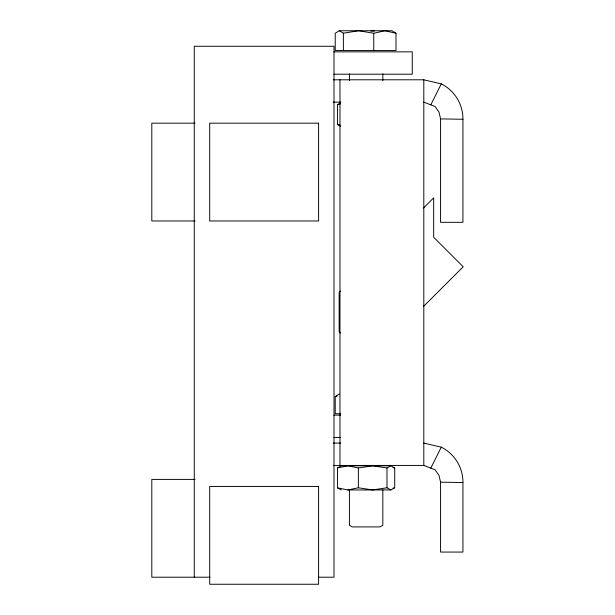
<?xml version="1.0" encoding="UTF-8"?>
<svg xmlns="http://www.w3.org/2000/svg" width="615" height="615" viewBox="0 0 615 615"><rect width="100%" height="100%" fill="white"/><g stroke="black" fill="none" stroke-linecap="round" stroke-linejoin="round"><path stroke-width="0.92" d="M343.37 50.453L343.37 33.195L339.296 30.75L335.221 33.264L335.221 50.453L395.999 50.453L395.999 33.264L391.932 30.75L339.296 30.75M430.815 104.85L441.255 83.878L423.804 79.796L333.207 79.796M430.815 468.13L441.255 447.151L423.804 443.077M340.495 291.018L339.149 292.371L339.149 331.754L340.487 333.092M423.535 207.985L433.66 197.861L433.66 237.236L463.195 266.772L423.366 306.601M340.787 413.726L335.221 413.726L335.221 396.544L339.296 394.03M337.443 467.907L347.898 465.809L358.353 467.969L372.667 465.809L386.989 467.969L390.856 465.809L394.722 467.969L394.722 487.787L390.856 489.947L347.898 489.947L337.443 487.849L337.443 467.907L341.31 465.809L390.856 465.809M340.533 126.252L337.443 124.568L337.443 104.635L340.533 102.951M343.37 33.195L358.56 30.75L373.759 33.264L384.882 30.75L395.999 33.264M335.221 396.544L337.082 396.122M347.898 489.947L358.353 487.787L372.667 489.947L386.989 487.787L390.856 489.947M392.977 488.149L394.722 487.787M337.443 104.635L340.057 104.104M370.876 31.042L374.45 31.042M333.868 51.852L412.25 51.852L412.25 74.207L333.868 74.207M333.207 102.151L340.841 102.151M195.093 123.169L151.805 123.169L151.805 220.97L195.093 220.97M333.868 415.133L340.587 415.133M333.868 437.488L340.587 437.488M333.207 443.077L340.841 443.077M333.207 465.432L423.804 465.432L435.105 469.783L439.002 475.464L440.571 482.168L440.571 552.062L462.934 552.062L462.934 482.537A39.129 39.129 0 0 0 441.255 447.151M195.093 479.4L151.805 479.4L151.805 577.208L210.115 577.208M318.632 577.208L334.007 577.208L334.007 46.263L194.279 46.263L194.279 577.208M440.571 118.895L462.934 119.264L462.934 222.315L440.571 222.315L440.571 118.895L439.002 112.184L435.105 106.503L423.804 102.151M440.571 482.168L462.934 482.537M337.443 124.568L340.057 125.091M392.977 467.608L394.722 467.969M337.443 487.849L341.31 489.947M423.804 79.796L423.804 465.432M386.989 467.969L386.989 487.787M382.83 73.877L382.83 80.58M382.83 489.824L382.83 525.256L379.993 526.909L352.264 526.909L349.428 525.256L349.428 489.824M373.759 33.264L373.759 50.453M358.353 467.969L358.353 487.787M349.428 73.877L349.428 80.58M339.972 79.796L339.972 465.432M441.255 83.871A39.129 39.129 0 0 1 462.926 119.264M318.593 123.169L209.692 123.169L209.692 220.97L318.593 220.97L318.593 123.169M318.593 486.442L209.692 486.442L209.692 584.25L318.593 584.25L318.593 486.442"/></g></svg>
